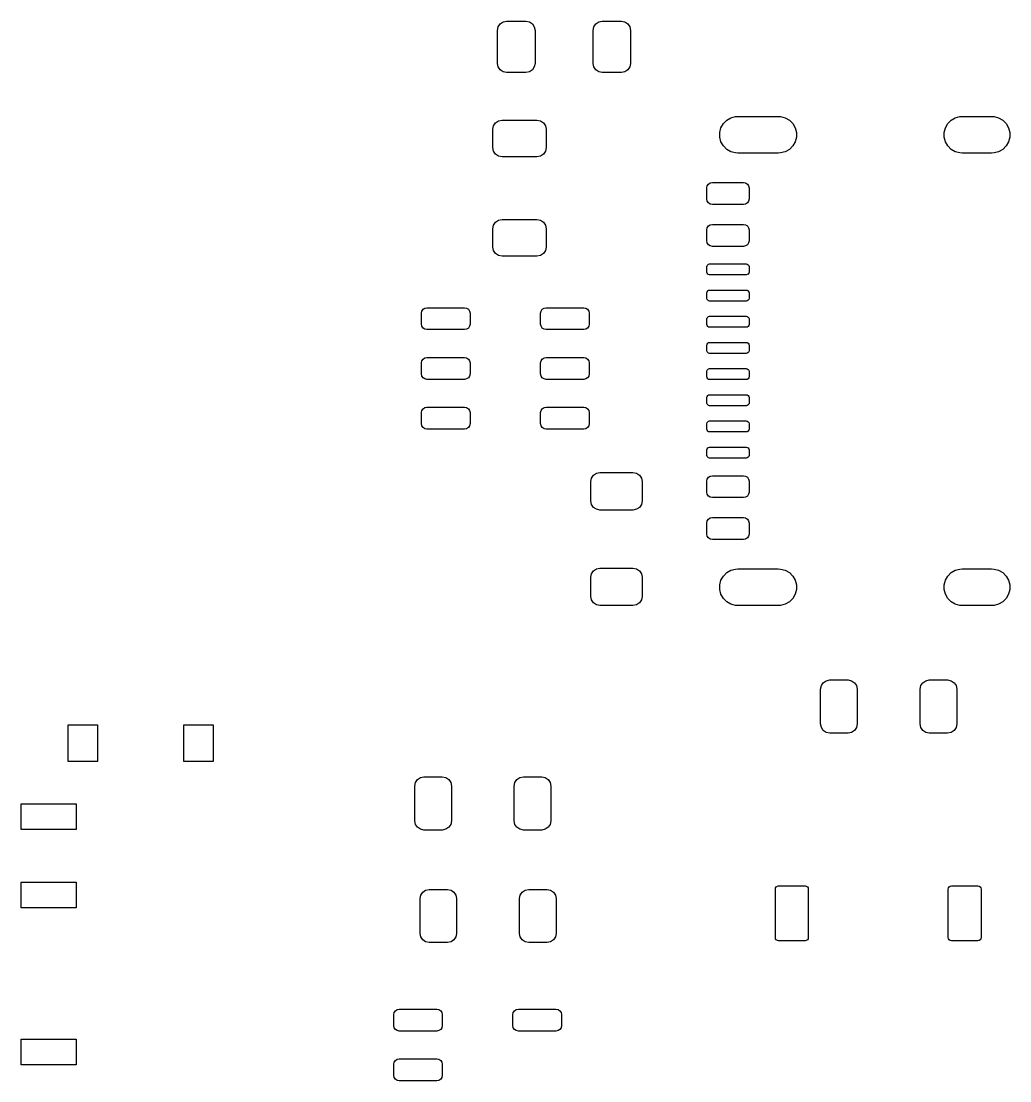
# Model space of a CAD drawing. Header units: millimetres. Extents: x 23.3 to 111.9, y -119.4 to -27.5.
# Drawn here: x 92.63 to 111.51, y -47.75 to -27.51 of the extents above; entities that cross this region are included whole.
import ezdxf

# ---------------------------------------------------------------- set-up
doc = ezdxf.new("R2010")
doc.units = ezdxf.units.MM
doc.layers.add('BLACK', color=250, linetype='CONTINUOUS')

msp = doc.modelspace()

# ---------------------------------------------------------------- linework, layer by layer
at = {"layer": 'BLACK', "linetype": 'CONTINUOUS'}
for p, q in [((101.83678, -27.523321), (101.90375, -27.51)), ((101.90375, -27.51), (102.27125, -27.51)), ((102.27125, -27.51), (102.33822, -27.523321)), ((103.66178, -27.523321), (103.72875, -27.51)), ((103.72875, -27.51), (104.09625, -27.51)), ((104.09625, -27.51), (104.16322, -27.523321)), ((101.72875, -27.685), (101.742071, -27.61803)), ((101.72875, -28.315), (101.72875, -27.685)), ((101.742071, -27.61803), (101.780006, -27.561256)), ((101.780006, -27.561256), (101.83678, -27.523321)), ((102.33822, -27.523321), (102.394994, -27.561256)), ((102.394994, -27.561256), (102.432929, -27.61803)), ((102.432929, -27.61803), (102.44625, -27.685)), ((102.44625, -27.685), (102.44625, -28.315)), ((103.55375, -27.685), (103.567071, -27.61803)), ((103.55375, -28.315), (103.55375, -27.685)), ((103.567071, -27.61803), (103.605006, -27.561256)), ((103.605006, -27.561256), (103.66178, -27.523321)), ((104.16322, -27.523321), (104.219994, -27.561256)), ((104.219994, -27.561256), (104.257929, -27.61803)), ((104.257929, -27.61803), (104.27125, -27.685)), ((104.27125, -27.685), (104.27125, -28.315)), ((101.742071, -28.38197), (101.72875, -28.315)), ((102.44625, -28.315), (102.432929, -28.38197)), ((103.567071, -28.38197), (103.55375, -28.315)), ((104.27125, -28.315), (104.257929, -28.38197)), ((101.780006, -28.438744), (101.742071, -28.38197)), ((101.83678, -28.476679), (101.780006, -28.438744)), ((101.90375, -28.49), (101.83678, -28.476679)), ((102.27125, -28.49), (101.90375, -28.49)), ((102.33822, -28.476679), (102.27125, -28.49)), ((102.394994, -28.438744), (102.33822, -28.476679)), ((102.432929, -28.38197), (102.394994, -28.438744)), ((103.605006, -28.438744), (103.567071, -28.38197)), ((103.66178, -28.476679), (103.605006, -28.438744)), ((103.72875, -28.49), (103.66178, -28.476679)), ((104.09625, -28.49), (103.72875, -28.49)), ((104.16322, -28.476679), (104.09625, -28.49)), ((104.219994, -28.438744), (104.16322, -28.476679)), ((104.257929, -28.38197), (104.219994, -28.438744)), ((106.186061, -29.356642), (106.274316, -29.332994)), ((106.274316, -29.332994), (106.32, -29.33)), ((106.32, -29.33), (107.09, -29.33)), ((107.09, -29.33), (107.135684, -29.332994)), ((107.135684, -29.332994), (107.223939, -29.356642)), ((110.471061, -29.356642), (110.559316, -29.332994)), ((110.559316, -29.332994), (110.605, -29.33)), ((110.605, -29.33), (111.165, -29.33)), ((111.165, -29.33), (111.210684, -29.332994)), ((111.210684, -29.332994), (111.298939, -29.356642)), ((101.6425, -29.575), (101.655821, -29.50803)), ((101.655821, -29.50803), (101.693756, -29.451256)), ((101.693756, -29.451256), (101.75053, -29.413321)), ((101.75053, -29.413321), (101.8175, -29.4)), ((101.8175, -29.4), (102.4825, -29.4)), ((102.4825, -29.4), (102.54947, -29.413321)), ((102.54947, -29.413321), (102.606244, -29.451256)), ((102.606244, -29.451256), (102.644179, -29.50803)), ((102.644179, -29.50803), (102.6575, -29.575)), ((105.972994, -29.634316), (105.996642, -29.546061)), ((105.996642, -29.546061), (106.042326, -29.466933)), ((106.042326, -29.466933), (106.106933, -29.402326)), ((106.106933, -29.402326), (106.186061, -29.356642)), ((107.223939, -29.356642), (107.303067, -29.402326)), ((107.303067, -29.402326), (107.367674, -29.466933)), ((107.367674, -29.466933), (107.413358, -29.546061)), ((107.413358, -29.546061), (107.437006, -29.634316)), ((110.257994, -29.634316), (110.281642, -29.546061)), ((110.281642, -29.546061), (110.327326, -29.466933)), ((110.327326, -29.466933), (110.391933, -29.402326)), ((110.391933, -29.402326), (110.471061, -29.356642)), ((111.298939, -29.356642), (111.378067, -29.402326)), ((111.378067, -29.402326), (111.442674, -29.466933)), ((111.442674, -29.466933), (111.488358, -29.546061)), ((111.488358, -29.546061), (111.512006, -29.634316)), ((101.6425, -29.925), (101.6425, -29.575)), ((102.6575, -29.575), (102.6575, -29.925)), ((105.972994, -29.725684), (105.972994, -29.634316)), ((105.996642, -29.813939), (105.972994, -29.725684)), ((107.437006, -29.725684), (107.413358, -29.813939)), ((107.437006, -29.634316), (107.437006, -29.725684)), ((110.257994, -29.725684), (110.257994, -29.634316)), ((110.281642, -29.813939), (110.257994, -29.725684)), ((111.512006, -29.725684), (111.488358, -29.813939)), ((111.512006, -29.634316), (111.512006, -29.725684)), ((101.655821, -29.99197), (101.6425, -29.925)), ((102.6575, -29.925), (102.644179, -29.99197)), ((106.042326, -29.893067), (105.996642, -29.813939)), ((106.106933, -29.957674), (106.042326, -29.893067)), ((107.367674, -29.893067), (107.303067, -29.957674)), ((107.413358, -29.813939), (107.367674, -29.893067)), ((110.327326, -29.893067), (110.281642, -29.813939)), ((110.391933, -29.957674), (110.327326, -29.893067)), ((111.442674, -29.893067), (111.378067, -29.957674)), ((111.488358, -29.813939), (111.442674, -29.893067)), ((101.693756, -30.048744), (101.655821, -29.99197)), ((101.75053, -30.086679), (101.693756, -30.048744)), ((101.8175, -30.1), (101.75053, -30.086679)), ((102.4825, -30.1), (101.8175, -30.1)), ((102.54947, -30.086679), (102.4825, -30.1)), ((102.606244, -30.048744), (102.54947, -30.086679)), ((102.644179, -29.99197), (102.606244, -30.048744)), ((106.186061, -30.003358), (106.106933, -29.957674)), ((106.274316, -30.027006), (106.186061, -30.003358)), ((106.32, -30.03), (106.274316, -30.027006)), ((107.09, -30.03), (106.32, -30.03)), ((107.135684, -30.027006), (107.09, -30.03)), ((107.223939, -30.003358), (107.135684, -30.027006)), ((107.303067, -29.957674), (107.223939, -30.003358)), ((110.471061, -30.003358), (110.391933, -29.957674)), ((110.559316, -30.027006), (110.471061, -30.003358)), ((110.605, -30.03), (110.559316, -30.027006)), ((111.165, -30.03), (110.605, -30.03)), ((111.210684, -30.027006), (111.165, -30.03)), ((111.298939, -30.003358), (111.210684, -30.027006)), ((111.378067, -29.957674), (111.298939, -30.003358)), ((105.7275, -30.695), (105.735493, -30.654818)), ((105.7275, -30.905), (105.7275, -30.695)), ((105.735493, -30.654818), (105.758254, -30.620754)), ((105.758254, -30.620754), (105.792318, -30.597993)), ((105.792318, -30.597993), (105.8325, -30.59)), ((105.8325, -30.59), (106.4275, -30.59)), ((106.4275, -30.59), (106.467682, -30.597993)), ((106.467682, -30.597993), (106.501746, -30.620754)), ((106.501746, -30.620754), (106.524507, -30.654818)), ((106.524507, -30.654818), (106.5325, -30.695)), ((106.5325, -30.695), (106.5325, -30.905)), ((105.735493, -30.945182), (105.7275, -30.905)), ((105.758254, -30.979246), (105.735493, -30.945182)), ((106.524507, -30.945182), (106.501746, -30.979246)), ((106.5325, -30.905), (106.524507, -30.945182)), ((105.792318, -31.002007), (105.758254, -30.979246)), ((105.8325, -31.01), (105.792318, -31.002007)), ((106.4275, -31.01), (105.8325, -31.01)), ((106.467682, -31.002007), (106.4275, -31.01)), ((106.501746, -30.979246), (106.467682, -31.002007)), ((101.655821, -31.40803), (101.693756, -31.351256)), ((101.693756, -31.351256), (101.75053, -31.313321)), ((101.75053, -31.313321), (101.8175, -31.3)), ((101.8175, -31.3), (102.4825, -31.3)), ((102.4825, -31.3), (102.54947, -31.313321)), ((102.54947, -31.313321), (102.606244, -31.351256)), ((102.606244, -31.351256), (102.644179, -31.40803)), ((101.6425, -31.475), (101.655821, -31.40803)), ((101.6425, -31.825), (101.6425, -31.475)), ((102.644179, -31.40803), (102.6575, -31.475)), ((102.6575, -31.475), (102.6575, -31.825)), ((105.7275, -31.495), (105.735493, -31.454818)), ((105.7275, -31.705), (105.7275, -31.495)), ((105.735493, -31.454818), (105.758254, -31.420754)), ((105.758254, -31.420754), (105.792318, -31.397993)), ((105.792318, -31.397993), (105.8325, -31.39)), ((105.8325, -31.39), (106.4275, -31.39)), ((106.4275, -31.39), (106.467682, -31.397993)), ((106.467682, -31.397993), (106.501746, -31.420754)), ((106.501746, -31.420754), (106.524507, -31.454818)), ((106.524507, -31.454818), (106.5325, -31.495)), ((106.5325, -31.495), (106.5325, -31.705)), ((105.735493, -31.745182), (105.7275, -31.705)), ((105.758254, -31.779246), (105.735493, -31.745182)), ((106.524507, -31.745182), (106.501746, -31.779246)), ((106.5325, -31.705), (106.524507, -31.745182)), ((101.655821, -31.89197), (101.6425, -31.825)), ((101.693756, -31.948744), (101.655821, -31.89197)), ((101.75053, -31.986679), (101.693756, -31.948744)), ((102.606244, -31.948744), (102.54947, -31.986679)), ((102.644179, -31.89197), (102.606244, -31.948744)), ((102.6575, -31.825), (102.644179, -31.89197)), ((105.792318, -31.802007), (105.758254, -31.779246)), ((105.8325, -31.81), (105.792318, -31.802007)), ((106.4275, -31.81), (105.8325, -31.81)), ((106.467682, -31.802007), (106.4275, -31.81)), ((106.501746, -31.779246), (106.467682, -31.802007)), ((101.8175, -32), (101.75053, -31.986679)), ((102.4825, -32), (101.8175, -32)), ((102.54947, -31.986679), (102.4825, -32)), ((105.7275, -32.1975), (105.731496, -32.177409)), ((105.731496, -32.177409), (105.742877, -32.160377)), ((105.742877, -32.160377), (105.759909, -32.148996)), ((105.759909, -32.148996), (105.78, -32.145)), ((105.78, -32.145), (106.48, -32.145)), ((106.48, -32.145), (106.500091, -32.148996)), ((106.500091, -32.148996), (106.517123, -32.160377)), ((106.517123, -32.160377), (106.528504, -32.177409)), ((106.528504, -32.177409), (106.5325, -32.1975)), ((105.7275, -32.3025), (105.7275, -32.1975)), ((105.731496, -32.322591), (105.7275, -32.3025)), ((105.742877, -32.339623), (105.731496, -32.322591)), ((105.759909, -32.351004), (105.742877, -32.339623)), ((105.78, -32.355), (105.759909, -32.351004)), ((106.48, -32.355), (105.78, -32.355)), ((106.500091, -32.351004), (106.48, -32.355)), ((106.517123, -32.339623), (106.500091, -32.351004)), ((106.528504, -32.322591), (106.517123, -32.339623)), ((106.5325, -32.3025), (106.528504, -32.322591)), ((106.5325, -32.1975), (106.5325, -32.3025)), ((105.7275, -32.6975), (105.731496, -32.677409)), ((105.7275, -32.8025), (105.7275, -32.6975)), ((105.731496, -32.677409), (105.742877, -32.660377)), ((105.742877, -32.660377), (105.759909, -32.648996)), ((105.759909, -32.648996), (105.78, -32.645)), ((105.78, -32.645), (106.48, -32.645)), ((106.48, -32.645), (106.500091, -32.648996)), ((106.500091, -32.648996), (106.517123, -32.660377)), ((106.517123, -32.660377), (106.528504, -32.677409)), ((106.528504, -32.677409), (106.5325, -32.6975)), ((106.5325, -32.6975), (106.5325, -32.8025)), ((100.342968, -32.989493), (100.38315, -32.9815)), ((100.38315, -32.9815), (101.10065, -32.9815)), ((101.10065, -32.9815), (101.140832, -32.989493)), ((102.617968, -32.989493), (102.65815, -32.9815)), ((102.65815, -32.9815), (103.37565, -32.9815)), ((103.37565, -32.9815), (103.415832, -32.989493)), ((105.731496, -32.822591), (105.7275, -32.8025)), ((105.742877, -32.839623), (105.731496, -32.822591)), ((105.759909, -32.851004), (105.742877, -32.839623)), ((105.78, -32.855), (105.759909, -32.851004)), ((106.48, -32.855), (105.78, -32.855)), ((106.500091, -32.851004), (106.48, -32.855)), ((106.517123, -32.839623), (106.500091, -32.851004)), ((106.528504, -32.822591), (106.517123, -32.839623)), ((106.5325, -32.8025), (106.528504, -32.822591)), ((100.27815, -33.0865), (100.286143, -33.046318)), ((100.27815, -33.2965), (100.27815, -33.0865)), ((100.286143, -33.046318), (100.308904, -33.012254)), ((100.308904, -33.012254), (100.342968, -32.989493)), ((101.140832, -32.989493), (101.174896, -33.012254)), ((101.174896, -33.012254), (101.197657, -33.046318)), ((101.197657, -33.046318), (101.20565, -33.0865)), ((101.20565, -33.0865), (101.20565, -33.2965)), ((102.55315, -33.0865), (102.561143, -33.046318)), ((102.55315, -33.2965), (102.55315, -33.0865)), ((102.561143, -33.046318), (102.583904, -33.012254)), ((102.583904, -33.012254), (102.617968, -32.989493)), ((103.415832, -32.989493), (103.449896, -33.012254)), ((103.449896, -33.012254), (103.472657, -33.046318)), ((103.472657, -33.046318), (103.48065, -33.0865)), ((103.48065, -33.0865), (103.48065, -33.2965)), ((105.7275, -33.1975), (105.731496, -33.177409)), ((105.731496, -33.177409), (105.742877, -33.160377)), ((105.742877, -33.160377), (105.759909, -33.148996)), ((105.759909, -33.148996), (105.78, -33.145)), ((105.78, -33.145), (106.48, -33.145)), ((106.48, -33.145), (106.500091, -33.148996)), ((106.500091, -33.148996), (106.517123, -33.160377)), ((106.517123, -33.160377), (106.528504, -33.177409)), ((106.528504, -33.177409), (106.5325, -33.1975)), ((100.286143, -33.336682), (100.27815, -33.2965)), ((100.308904, -33.370746), (100.286143, -33.336682)), ((100.342968, -33.393507), (100.308904, -33.370746)), ((101.174896, -33.370746), (101.140832, -33.393507)), ((101.197657, -33.336682), (101.174896, -33.370746)), ((101.20565, -33.2965), (101.197657, -33.336682)), ((102.561143, -33.336682), (102.55315, -33.2965)), ((102.583904, -33.370746), (102.561143, -33.336682)), ((102.617968, -33.393507), (102.583904, -33.370746)), ((103.449896, -33.370746), (103.415832, -33.393507)), ((103.472657, -33.336682), (103.449896, -33.370746)), ((103.48065, -33.2965), (103.472657, -33.336682)), ((105.7275, -33.3025), (105.7275, -33.1975)), ((105.731496, -33.322591), (105.7275, -33.3025)), ((105.742877, -33.339623), (105.731496, -33.322591)), ((105.759909, -33.351004), (105.742877, -33.339623)), ((105.78, -33.355), (105.759909, -33.351004)), ((106.48, -33.355), (105.78, -33.355)), ((106.500091, -33.351004), (106.48, -33.355)), ((106.517123, -33.339623), (106.500091, -33.351004)), ((106.528504, -33.322591), (106.517123, -33.339623)), ((106.5325, -33.3025), (106.528504, -33.322591)), ((106.5325, -33.1975), (106.5325, -33.3025)), ((100.38315, -33.4015), (100.342968, -33.393507)), ((101.10065, -33.4015), (100.38315, -33.4015)), ((101.140832, -33.393507), (101.10065, -33.4015)), ((102.65815, -33.4015), (102.617968, -33.393507)), ((103.37565, -33.4015), (102.65815, -33.4015)), ((103.415832, -33.393507), (103.37565, -33.4015)), ((105.7275, -33.6975), (105.731496, -33.677409)), ((105.7275, -33.8025), (105.7275, -33.6975)), ((105.731496, -33.677409), (105.742877, -33.660377)), ((105.742877, -33.660377), (105.759909, -33.648996)), ((105.759909, -33.648996), (105.78, -33.645)), ((105.78, -33.645), (106.48, -33.645)), ((106.48, -33.645), (106.500091, -33.648996)), ((106.500091, -33.648996), (106.517123, -33.660377)), ((106.517123, -33.660377), (106.528504, -33.677409)), ((106.528504, -33.677409), (106.5325, -33.6975)), ((106.5325, -33.6975), (106.5325, -33.8025)), ((100.27815, -34.0365), (100.286143, -33.996318)), ((100.286143, -33.996318), (100.308904, -33.962254)), ((100.308904, -33.962254), (100.342968, -33.939493)), ((100.342968, -33.939493), (100.38315, -33.9315)), ((100.38315, -33.9315), (101.10065, -33.9315)), ((101.10065, -33.9315), (101.140832, -33.939493)), ((101.140832, -33.939493), (101.174896, -33.962254)), ((101.174896, -33.962254), (101.197657, -33.996318)), ((101.197657, -33.996318), (101.20565, -34.0365)), ((102.55315, -34.0365), (102.561143, -33.996318)), ((102.561143, -33.996318), (102.583904, -33.962254)), ((102.583904, -33.962254), (102.617968, -33.939493)), ((102.617968, -33.939493), (102.65815, -33.9315)), ((102.65815, -33.9315), (103.37565, -33.9315)), ((103.37565, -33.9315), (103.415832, -33.939493)), ((103.415832, -33.939493), (103.449896, -33.962254)), ((103.449896, -33.962254), (103.472657, -33.996318)), ((103.472657, -33.996318), (103.48065, -34.0365)), ((105.731496, -33.822591), (105.7275, -33.8025)), ((105.742877, -33.839623), (105.731496, -33.822591)), ((105.759909, -33.851004), (105.742877, -33.839623)), ((105.78, -33.855), (105.759909, -33.851004)), ((106.48, -33.855), (105.78, -33.855)), ((106.500091, -33.851004), (106.48, -33.855)), ((106.517123, -33.839623), (106.500091, -33.851004)), ((106.528504, -33.822591), (106.517123, -33.839623)), ((106.5325, -33.8025), (106.528504, -33.822591)), ((100.27815, -34.2465), (100.27815, -34.0365)), ((101.20565, -34.0365), (101.20565, -34.2465)), ((102.55315, -34.2465), (102.55315, -34.0365)), ((103.48065, -34.0365), (103.48065, -34.2465)), ((105.7275, -34.1975), (105.731496, -34.177409)), ((105.7275, -34.3025), (105.7275, -34.1975)), ((105.731496, -34.177409), (105.742877, -34.160377)), ((105.742877, -34.160377), (105.759909, -34.148996)), ((105.759909, -34.148996), (105.78, -34.145)), ((105.78, -34.145), (106.48, -34.145)), ((106.48, -34.145), (106.500091, -34.148996)), ((106.500091, -34.148996), (106.517123, -34.160377)), ((106.517123, -34.160377), (106.528504, -34.177409)), ((106.528504, -34.177409), (106.5325, -34.1975)), ((106.5325, -34.1975), (106.5325, -34.3025)), ((100.286143, -34.286682), (100.27815, -34.2465)), ((100.308904, -34.320746), (100.286143, -34.286682)), ((100.342968, -34.343507), (100.308904, -34.320746)), ((100.38315, -34.3515), (100.342968, -34.343507)), ((101.10065, -34.3515), (100.38315, -34.3515)), ((101.140832, -34.343507), (101.10065, -34.3515)), ((101.174896, -34.320746), (101.140832, -34.343507)), ((101.197657, -34.286682), (101.174896, -34.320746)), ((101.20565, -34.2465), (101.197657, -34.286682)), ((102.561143, -34.286682), (102.55315, -34.2465)), ((102.583904, -34.320746), (102.561143, -34.286682)), ((102.617968, -34.343507), (102.583904, -34.320746)), ((102.65815, -34.3515), (102.617968, -34.343507)), ((103.37565, -34.3515), (102.65815, -34.3515)), ((103.415832, -34.343507), (103.37565, -34.3515)), ((103.449896, -34.320746), (103.415832, -34.343507)), ((103.472657, -34.286682), (103.449896, -34.320746)), ((103.48065, -34.2465), (103.472657, -34.286682)), ((105.731496, -34.322591), (105.7275, -34.3025)), ((105.742877, -34.339623), (105.731496, -34.322591)), ((105.759909, -34.351004), (105.742877, -34.339623)), ((105.78, -34.355), (105.759909, -34.351004)), ((106.48, -34.355), (105.78, -34.355)), ((106.500091, -34.351004), (106.48, -34.355)), ((106.517123, -34.339623), (106.500091, -34.351004)), ((106.528504, -34.322591), (106.517123, -34.339623)), ((106.5325, -34.3025), (106.528504, -34.322591)), ((105.7275, -34.6975), (105.731496, -34.677409)), ((105.7275, -34.8025), (105.7275, -34.6975)), ((105.731496, -34.822591), (105.7275, -34.8025)), ((105.731496, -34.677409), (105.742877, -34.660377)), ((105.742877, -34.660377), (105.759909, -34.648996)), ((105.759909, -34.648996), (105.78, -34.645)), ((105.78, -34.645), (106.48, -34.645)), ((106.48, -34.645), (106.500091, -34.648996)), ((106.500091, -34.648996), (106.517123, -34.660377)), ((106.517123, -34.660377), (106.528504, -34.677409)), ((106.528504, -34.677409), (106.5325, -34.6975)), ((106.5325, -34.8025), (106.528504, -34.822591)), ((106.5325, -34.6975), (106.5325, -34.8025)), ((100.27815, -34.9865), (100.286143, -34.946318)), ((100.27815, -35.1965), (100.27815, -34.9865)), ((100.286143, -34.946318), (100.308904, -34.912254)), ((100.308904, -34.912254), (100.342968, -34.889493)), ((100.342968, -34.889493), (100.38315, -34.8815)), ((100.38315, -34.8815), (101.10065, -34.8815)), ((101.10065, -34.8815), (101.140832, -34.889493)), ((101.140832, -34.889493), (101.174896, -34.912254)), ((101.174896, -34.912254), (101.197657, -34.946318)), ((101.197657, -34.946318), (101.20565, -34.9865)), ((101.20565, -34.9865), (101.20565, -35.1965)), ((102.55315, -34.9865), (102.561143, -34.946318)), ((102.55315, -35.1965), (102.55315, -34.9865)), ((102.561143, -34.946318), (102.583904, -34.912254)), ((102.583904, -34.912254), (102.617968, -34.889493)), ((102.617968, -34.889493), (102.65815, -34.8815)), ((102.65815, -34.8815), (103.37565, -34.8815)), ((103.37565, -34.8815), (103.415832, -34.889493)), ((103.415832, -34.889493), (103.449896, -34.912254)), ((103.449896, -34.912254), (103.472657, -34.946318)), ((103.472657, -34.946318), (103.48065, -34.9865)), ((103.48065, -34.9865), (103.48065, -35.1965)), ((105.742877, -34.839623), (105.731496, -34.822591)), ((105.759909, -34.851004), (105.742877, -34.839623)), ((105.78, -34.855), (105.759909, -34.851004)), ((106.48, -34.855), (105.78, -34.855)), ((106.500091, -34.851004), (106.48, -34.855)), ((106.517123, -34.839623), (106.500091, -34.851004)), ((106.528504, -34.822591), (106.517123, -34.839623)), ((100.286143, -35.236682), (100.27815, -35.1965)), ((101.20565, -35.1965), (101.197657, -35.236682)), ((102.561143, -35.236682), (102.55315, -35.1965)), ((103.48065, -35.1965), (103.472657, -35.236682)), ((105.7275, -35.1975), (105.731496, -35.177409)), ((105.7275, -35.3025), (105.7275, -35.1975)), ((105.731496, -35.177409), (105.742877, -35.160377)), ((105.742877, -35.160377), (105.759909, -35.148996)), ((105.759909, -35.148996), (105.78, -35.145)), ((105.78, -35.145), (106.48, -35.145)), ((106.48, -35.145), (106.500091, -35.148996)), ((106.500091, -35.148996), (106.517123, -35.160377)), ((106.517123, -35.160377), (106.528504, -35.177409)), ((106.528504, -35.177409), (106.5325, -35.1975)), ((106.5325, -35.1975), (106.5325, -35.3025)), ((100.308904, -35.270746), (100.286143, -35.236682)), ((100.342968, -35.293507), (100.308904, -35.270746)), ((100.38315, -35.3015), (100.342968, -35.293507)), ((101.10065, -35.3015), (100.38315, -35.3015)), ((101.140832, -35.293507), (101.10065, -35.3015)), ((101.174896, -35.270746), (101.140832, -35.293507)), ((101.197657, -35.236682), (101.174896, -35.270746)), ((102.583904, -35.270746), (102.561143, -35.236682)), ((102.617968, -35.293507), (102.583904, -35.270746)), ((102.65815, -35.3015), (102.617968, -35.293507)), ((103.37565, -35.3015), (102.65815, -35.3015)), ((103.415832, -35.293507), (103.37565, -35.3015)), ((103.449896, -35.270746), (103.415832, -35.293507)), ((103.472657, -35.236682), (103.449896, -35.270746)), ((105.731496, -35.322591), (105.7275, -35.3025)), ((105.742877, -35.339623), (105.731496, -35.322591)), ((105.759909, -35.351004), (105.742877, -35.339623)), ((105.78, -35.355), (105.759909, -35.351004)), ((106.48, -35.355), (105.78, -35.355)), ((106.500091, -35.351004), (106.48, -35.355)), ((106.517123, -35.339623), (106.500091, -35.351004)), ((106.528504, -35.322591), (106.517123, -35.339623)), ((106.5325, -35.3025), (106.528504, -35.322591)), ((105.7275, -35.6975), (105.731496, -35.677409)), ((105.7275, -35.8025), (105.7275, -35.6975)), ((105.731496, -35.822591), (105.7275, -35.8025)), ((105.731496, -35.677409), (105.742877, -35.660377)), ((105.742877, -35.660377), (105.759909, -35.648996)), ((105.759909, -35.648996), (105.78, -35.645)), ((105.78, -35.645), (106.48, -35.645)), ((106.48, -35.645), (106.500091, -35.648996)), ((106.500091, -35.648996), (106.517123, -35.660377)), ((106.517123, -35.660377), (106.528504, -35.677409)), ((106.528504, -35.677409), (106.5325, -35.6975)), ((106.5325, -35.8025), (106.528504, -35.822591)), ((106.5325, -35.6975), (106.5325, -35.8025)), ((105.742877, -35.839623), (105.731496, -35.822591)), ((105.759909, -35.851004), (105.742877, -35.839623)), ((105.78, -35.855), (105.759909, -35.851004)), ((106.48, -35.855), (105.78, -35.855)), ((106.500091, -35.851004), (106.48, -35.855)), ((106.517123, -35.839623), (106.500091, -35.851004)), ((106.528504, -35.822591), (106.517123, -35.839623)), ((103.523321, -36.23678), (103.561256, -36.180006)), ((103.561256, -36.180006), (103.61803, -36.142071)), ((103.61803, -36.142071), (103.685, -36.12875)), ((103.685, -36.12875), (104.315, -36.12875)), ((104.315, -36.12875), (104.38197, -36.142071)), ((104.38197, -36.142071), (104.438744, -36.180006)), ((104.438744, -36.180006), (104.476679, -36.23678)), ((105.735493, -36.254818), (105.758254, -36.220754)), ((105.758254, -36.220754), (105.792318, -36.197993)), ((105.792318, -36.197993), (105.8325, -36.19)), ((105.8325, -36.19), (106.4275, -36.19)), ((106.4275, -36.19), (106.467682, -36.197993)), ((106.467682, -36.197993), (106.501746, -36.220754)), ((106.501746, -36.220754), (106.524507, -36.254818)), ((103.51, -36.30375), (103.523321, -36.23678)), ((103.51, -36.67125), (103.51, -36.30375)), ((104.476679, -36.23678), (104.49, -36.30375)), ((104.49, -36.30375), (104.49, -36.67125)), ((105.7275, -36.295), (105.735493, -36.254818)), ((105.7275, -36.505), (105.7275, -36.295)), ((106.524507, -36.254818), (106.5325, -36.295)), ((106.5325, -36.295), (106.5325, -36.505)), ((105.735493, -36.545182), (105.7275, -36.505)), ((105.758254, -36.579246), (105.735493, -36.545182)), ((105.792318, -36.602007), (105.758254, -36.579246)), ((105.8325, -36.61), (105.792318, -36.602007)), ((106.4275, -36.61), (105.8325, -36.61)), ((106.467682, -36.602007), (106.4275, -36.61)), ((106.501746, -36.579246), (106.467682, -36.602007)), ((106.524507, -36.545182), (106.501746, -36.579246)), ((106.5325, -36.505), (106.524507, -36.545182)), ((103.523321, -36.73822), (103.51, -36.67125)), ((103.561256, -36.794994), (103.523321, -36.73822)), ((103.61803, -36.832929), (103.561256, -36.794994)), ((104.438744, -36.794994), (104.38197, -36.832929)), ((104.476679, -36.73822), (104.438744, -36.794994)), ((104.49, -36.67125), (104.476679, -36.73822)), ((103.685, -36.84625), (103.61803, -36.832929)), ((104.315, -36.84625), (103.685, -36.84625)), ((104.38197, -36.832929), (104.315, -36.84625)), ((105.735493, -37.054818), (105.758254, -37.020754)), ((105.758254, -37.020754), (105.792318, -36.997993)), ((105.792318, -36.997993), (105.8325, -36.99)), ((105.8325, -36.99), (106.4275, -36.99)), ((106.4275, -36.99), (106.467682, -36.997993)), ((106.467682, -36.997993), (106.501746, -37.020754)), ((106.501746, -37.020754), (106.524507, -37.054818)), ((105.7275, -37.095), (105.735493, -37.054818)), ((105.7275, -37.305), (105.7275, -37.095)), ((106.524507, -37.054818), (106.5325, -37.095)), ((106.5325, -37.095), (106.5325, -37.305)), ((105.735493, -37.345182), (105.7275, -37.305)), ((105.758254, -37.379246), (105.735493, -37.345182)), ((105.792318, -37.402007), (105.758254, -37.379246)), ((105.8325, -37.41), (105.792318, -37.402007)), ((106.4275, -37.41), (105.8325, -37.41)), ((106.467682, -37.402007), (106.4275, -37.41)), ((106.501746, -37.379246), (106.467682, -37.402007)), ((106.524507, -37.345182), (106.501746, -37.379246)), ((106.5325, -37.305), (106.524507, -37.345182)), ((103.523321, -38.06178), (103.561256, -38.005006)), ((103.561256, -38.005006), (103.61803, -37.967071)), ((103.61803, -37.967071), (103.685, -37.95375)), ((103.685, -37.95375), (104.315, -37.95375)), ((104.315, -37.95375), (104.38197, -37.967071)), ((104.38197, -37.967071), (104.438744, -38.005006)), ((104.438744, -38.005006), (104.476679, -38.06178)), ((106.042326, -38.106933), (106.106933, -38.042326)), ((106.106933, -38.042326), (106.186061, -37.996642)), ((106.186061, -37.996642), (106.274316, -37.972994)), ((106.274316, -37.972994), (106.32, -37.97)), ((106.32, -37.97), (107.09, -37.97)), ((107.09, -37.97), (107.135684, -37.972994)), ((107.135684, -37.972994), (107.223939, -37.996642)), ((107.223939, -37.996642), (107.303067, -38.042326)), ((107.303067, -38.042326), (107.367674, -38.106933)), ((110.327326, -38.106933), (110.391933, -38.042326)), ((110.391933, -38.042326), (110.471061, -37.996642)), ((110.471061, -37.996642), (110.559316, -37.972994)), ((110.559316, -37.972994), (110.605, -37.97)), ((110.605, -37.97), (111.165, -37.97)), ((111.165, -37.97), (111.210684, -37.972994)), ((111.210684, -37.972994), (111.298939, -37.996642)), ((111.298939, -37.996642), (111.378067, -38.042326)), ((111.378067, -38.042326), (111.442674, -38.106933)), ((103.51, -38.12875), (103.523321, -38.06178)), ((103.51, -38.49625), (103.51, -38.12875)), ((104.476679, -38.06178), (104.49, -38.12875)), ((104.49, -38.12875), (104.49, -38.49625)), ((105.972994, -38.274316), (105.996642, -38.186061)), ((105.996642, -38.186061), (106.042326, -38.106933)), ((107.367674, -38.106933), (107.413358, -38.186061)), ((107.413358, -38.186061), (107.437006, -38.274316)), ((110.257994, -38.274316), (110.281642, -38.186061)), ((110.281642, -38.186061), (110.327326, -38.106933)), ((111.442674, -38.106933), (111.488358, -38.186061)), ((111.488358, -38.186061), (111.512006, -38.274316)), ((105.972994, -38.365684), (105.972994, -38.274316)), ((105.996642, -38.453939), (105.972994, -38.365684)), ((107.437006, -38.365684), (107.413358, -38.453939)), ((107.437006, -38.274316), (107.437006, -38.365684)), ((110.257994, -38.365684), (110.257994, -38.274316)), ((110.281642, -38.453939), (110.257994, -38.365684)), ((111.512006, -38.365684), (111.488358, -38.453939)), ((111.512006, -38.274316), (111.512006, -38.365684)), ((103.523321, -38.56322), (103.51, -38.49625)), ((103.561256, -38.619994), (103.523321, -38.56322)), ((103.61803, -38.657929), (103.561256, -38.619994)), ((104.438744, -38.619994), (104.38197, -38.657929)), ((104.476679, -38.56322), (104.438744, -38.619994)), ((104.49, -38.49625), (104.476679, -38.56322)), ((106.042326, -38.533067), (105.996642, -38.453939)), ((106.106933, -38.597674), (106.042326, -38.533067)), ((106.186061, -38.643358), (106.106933, -38.597674)), ((106.274316, -38.667006), (106.186061, -38.643358)), ((107.223939, -38.643358), (107.135684, -38.667006)), ((107.303067, -38.597674), (107.223939, -38.643358)), ((107.367674, -38.533067), (107.303067, -38.597674)), ((107.413358, -38.453939), (107.367674, -38.533067)), ((110.327326, -38.533067), (110.281642, -38.453939)), ((110.391933, -38.597674), (110.327326, -38.533067)), ((110.471061, -38.643358), (110.391933, -38.597674)), ((110.559316, -38.667006), (110.471061, -38.643358)), ((111.298939, -38.643358), (111.210684, -38.667006)), ((111.378067, -38.597674), (111.298939, -38.643358)), ((111.442674, -38.533067), (111.378067, -38.597674)), ((111.488358, -38.453939), (111.442674, -38.533067)), ((103.685, -38.67125), (103.61803, -38.657929)), ((104.315, -38.67125), (103.685, -38.67125)), ((104.38197, -38.657929), (104.315, -38.67125)), ((106.32, -38.67), (106.274316, -38.667006)), ((107.09, -38.67), (106.32, -38.67)), ((107.135684, -38.667006), (107.09, -38.67)), ((110.605, -38.67), (110.559316, -38.667006)), ((111.165, -38.67), (110.605, -38.67)), ((111.210684, -38.667006), (111.165, -38.67)), ((107.9, -40.2675), (107.913321, -40.20053)), ((107.9, -40.9325), (107.9, -40.2675)), ((107.913321, -40.20053), (107.951256, -40.143756)), ((107.951256, -40.143756), (108.00803, -40.105821)), ((108.00803, -40.105821), (108.075, -40.0925)), ((108.075, -40.0925), (108.425, -40.0925)), ((108.425, -40.0925), (108.49197, -40.105821)), ((108.49197, -40.105821), (108.548744, -40.143756)), ((108.548744, -40.143756), (108.586679, -40.20053)), ((108.586679, -40.20053), (108.6, -40.2675)), ((108.6, -40.2675), (108.6, -40.9325)), ((109.8, -40.2675), (109.813321, -40.20053)), ((109.8, -40.9325), (109.8, -40.2675)), ((109.813321, -40.20053), (109.851256, -40.143756)), ((109.851256, -40.143756), (109.90803, -40.105821)), ((109.90803, -40.105821), (109.975, -40.0925)), ((109.975, -40.0925), (110.325, -40.0925)), ((110.325, -40.0925), (110.39197, -40.105821)), ((110.39197, -40.105821), (110.448744, -40.143756)), ((110.448744, -40.143756), (110.486679, -40.20053)), ((110.486679, -40.20053), (110.5, -40.2675)), ((110.5, -40.2675), (110.5, -40.9325)), ((93.53, -41.65), (93.53, -40.95)), ((93.53, -40.95), (94.09, -40.95)), ((94.09, -40.95), (94.09, -41.65)), ((95.74, -41.65), (95.74, -40.95)), ((95.74, -40.95), (96.3, -40.95)), ((96.3, -40.95), (96.3, -41.65)), ((107.913321, -40.99947), (107.9, -40.9325)), ((107.951256, -41.056244), (107.913321, -40.99947)), ((108.00803, -41.094179), (107.951256, -41.056244)), ((108.548744, -41.056244), (108.49197, -41.094179)), ((108.586679, -40.99947), (108.548744, -41.056244)), ((108.6, -40.9325), (108.586679, -40.99947)), ((109.813321, -40.99947), (109.8, -40.9325)), ((109.851256, -41.056244), (109.813321, -40.99947)), ((109.90803, -41.094179), (109.851256, -41.056244)), ((110.448744, -41.056244), (110.39197, -41.094179)), ((110.486679, -40.99947), (110.448744, -41.056244)), ((110.5, -40.9325), (110.486679, -40.99947)), ((108.075, -41.1075), (108.00803, -41.094179)), ((108.425, -41.1075), (108.075, -41.1075)), ((108.49197, -41.094179), (108.425, -41.1075)), ((109.975, -41.1075), (109.90803, -41.094179)), ((110.325, -41.1075), (109.975, -41.1075)), ((110.39197, -41.094179), (110.325, -41.1075)), ((94.09, -41.65), (93.53, -41.65)), ((96.3, -41.65), (95.74, -41.65)), ((100.15, -42.1175), (100.163321, -42.05053)), ((100.163321, -42.05053), (100.201256, -41.993756)), ((100.201256, -41.993756), (100.25803, -41.955821)), ((100.25803, -41.955821), (100.325, -41.9425)), ((100.325, -41.9425), (100.675, -41.9425)), ((100.675, -41.9425), (100.74197, -41.955821)), ((100.74197, -41.955821), (100.798744, -41.993756)), ((100.798744, -41.993756), (100.836679, -42.05053)), ((100.836679, -42.05053), (100.85, -42.1175)), ((102.05, -42.1175), (102.063321, -42.05053)), ((102.063321, -42.05053), (102.101256, -41.993756)), ((102.101256, -41.993756), (102.15803, -41.955821)), ((102.15803, -41.955821), (102.225, -41.9425)), ((102.225, -41.9425), (102.575, -41.9425)), ((102.575, -41.9425), (102.64197, -41.955821)), ((102.64197, -41.955821), (102.698744, -41.993756)), ((102.698744, -41.993756), (102.736679, -42.05053)), ((102.736679, -42.05053), (102.75, -42.1175)), ((100.15, -42.7825), (100.15, -42.1175)), ((100.85, -42.1175), (100.85, -42.7825)), ((102.05, -42.7825), (102.05, -42.1175)), ((102.75, -42.1175), (102.75, -42.7825)), ((92.635, -42.945), (92.635, -42.455)), ((92.635, -42.455), (93.685, -42.455)), ((93.685, -42.455), (93.685, -42.945)), ((100.163321, -42.84947), (100.15, -42.7825)), ((100.201256, -42.906244), (100.163321, -42.84947)), ((100.836679, -42.84947), (100.798744, -42.906244)), ((100.85, -42.7825), (100.836679, -42.84947)), ((102.063321, -42.84947), (102.05, -42.7825)), ((102.101256, -42.906244), (102.063321, -42.84947)), ((102.736679, -42.84947), (102.698744, -42.906244)), ((102.75, -42.7825), (102.736679, -42.84947)), ((93.685, -42.945), (92.635, -42.945)), ((100.25803, -42.944179), (100.201256, -42.906244)), ((100.325, -42.9575), (100.25803, -42.944179)), ((100.675, -42.9575), (100.325, -42.9575)), ((100.74197, -42.944179), (100.675, -42.9575)), ((100.798744, -42.906244), (100.74197, -42.944179)), ((102.15803, -42.944179), (102.101256, -42.906244)), ((102.225, -42.9575), (102.15803, -42.944179)), ((102.575, -42.9575), (102.225, -42.9575)), ((102.64197, -42.944179), (102.575, -42.9575)), ((102.698744, -42.906244), (102.64197, -42.944179)), ((92.635, -44.445), (92.635, -43.955)), ((92.635, -43.955), (93.685, -43.955)), ((93.685, -43.955), (93.685, -44.445)), ((100.301256, -44.143756), (100.35803, -44.105821)), ((100.35803, -44.105821), (100.425, -44.0925)), ((100.425, -44.0925), (100.775, -44.0925)), ((100.775, -44.0925), (100.84197, -44.105821)), ((100.84197, -44.105821), (100.898744, -44.143756)), ((102.201256, -44.143756), (102.25803, -44.105821)), ((102.25803, -44.105821), (102.325, -44.0925)), ((102.325, -44.0925), (102.675, -44.0925)), ((102.675, -44.0925), (102.74197, -44.105821)), ((102.74197, -44.105821), (102.798744, -44.143756)), ((107.035, -44.088), (107.039796, -44.063891)), ((107.035, -45.012), (107.035, -44.088)), ((107.039796, -44.063891), (107.053452, -44.043452)), ((107.053452, -44.043452), (107.073891, -44.029796)), ((107.073891, -44.029796), (107.098, -44.025)), ((107.098, -44.025), (107.602, -44.025)), ((107.602, -44.025), (107.626109, -44.029796)), ((107.626109, -44.029796), (107.646548, -44.043452)), ((107.646548, -44.043452), (107.660204, -44.063891)), ((107.660204, -44.063891), (107.665, -44.088)), ((107.665, -44.088), (107.665, -45.012)), ((110.335, -44.088), (110.339796, -44.063891)), ((110.335, -45.012), (110.335, -44.088)), ((110.339796, -44.063891), (110.353452, -44.043452)), ((110.353452, -44.043452), (110.373891, -44.029796)), ((110.373891, -44.029796), (110.398, -44.025)), ((110.398, -44.025), (110.902, -44.025)), ((110.902, -44.025), (110.926109, -44.029796)), ((110.926109, -44.029796), (110.946548, -44.043452)), ((110.946548, -44.043452), (110.960204, -44.063891)), ((110.960204, -44.063891), (110.965, -44.088)), ((110.965, -44.088), (110.965, -45.012)), ((100.25, -44.2675), (100.263321, -44.20053)), ((100.25, -44.9325), (100.25, -44.2675)), ((100.263321, -44.20053), (100.301256, -44.143756)), ((100.898744, -44.143756), (100.936679, -44.20053)), ((100.936679, -44.20053), (100.95, -44.2675)), ((100.95, -44.2675), (100.95, -44.9325)), ((102.15, -44.2675), (102.163321, -44.20053)), ((102.15, -44.9325), (102.15, -44.2675)), ((102.163321, -44.20053), (102.201256, -44.143756)), ((102.798744, -44.143756), (102.836679, -44.20053)), ((102.836679, -44.20053), (102.85, -44.2675)), ((102.85, -44.2675), (102.85, -44.9325)), ((93.685, -44.445), (92.635, -44.445)), ((100.263321, -44.99947), (100.25, -44.9325)), ((100.301256, -45.056244), (100.263321, -44.99947)), ((100.35803, -45.094179), (100.301256, -45.056244)), ((100.425, -45.1075), (100.35803, -45.094179)), ((100.775, -45.1075), (100.425, -45.1075)), ((100.84197, -45.094179), (100.775, -45.1075)), ((100.898744, -45.056244), (100.84197, -45.094179)), ((100.936679, -44.99947), (100.898744, -45.056244)), ((100.95, -44.9325), (100.936679, -44.99947)), ((102.163321, -44.99947), (102.15, -44.9325)), ((102.201256, -45.056244), (102.163321, -44.99947)), ((102.25803, -45.094179), (102.201256, -45.056244)), ((102.325, -45.1075), (102.25803, -45.094179)), ((102.675, -45.1075), (102.325, -45.1075)), ((102.74197, -45.094179), (102.675, -45.1075)), ((102.798744, -45.056244), (102.74197, -45.094179)), ((102.836679, -44.99947), (102.798744, -45.056244)), ((102.85, -44.9325), (102.836679, -44.99947)), ((107.039796, -45.036109), (107.035, -45.012)), ((107.053452, -45.056548), (107.039796, -45.036109)), ((107.073891, -45.070204), (107.053452, -45.056548)), ((107.098, -45.075), (107.073891, -45.070204)), ((107.602, -45.075), (107.098, -45.075)), ((107.626109, -45.070204), (107.602, -45.075)), ((107.646548, -45.056548), (107.626109, -45.070204)), ((107.660204, -45.036109), (107.646548, -45.056548)), ((107.665, -45.012), (107.660204, -45.036109)), ((110.339796, -45.036109), (110.335, -45.012)), ((110.353452, -45.056548), (110.339796, -45.036109)), ((110.373891, -45.070204), (110.353452, -45.056548)), ((110.398, -45.075), (110.373891, -45.070204)), ((110.902, -45.075), (110.398, -45.075)), ((110.926109, -45.070204), (110.902, -45.075)), ((110.946548, -45.056548), (110.926109, -45.070204)), ((110.960204, -45.036109), (110.946548, -45.056548)), ((110.965, -45.012), (110.960204, -45.036109)), ((99.74875, -46.4825), (99.756743, -46.442318)), ((99.74875, -46.6925), (99.74875, -46.4825)), ((99.756743, -46.442318), (99.779504, -46.408254)), ((99.779504, -46.408254), (99.813568, -46.385493)), ((99.813568, -46.385493), (99.85375, -46.3775)), ((99.85375, -46.3775), (100.57125, -46.3775)), ((100.57125, -46.3775), (100.611432, -46.385493)), ((100.611432, -46.385493), (100.645496, -46.408254)), ((100.645496, -46.408254), (100.668257, -46.442318)), ((100.668257, -46.442318), (100.67625, -46.4825)), ((100.67625, -46.4825), (100.67625, -46.6925)), ((102.02375, -46.4825), (102.031743, -46.442318)), ((102.02375, -46.6925), (102.02375, -46.4825)), ((102.031743, -46.442318), (102.054504, -46.408254)), ((102.054504, -46.408254), (102.088568, -46.385493)), ((102.088568, -46.385493), (102.12875, -46.3775)), ((102.12875, -46.3775), (102.84625, -46.3775)), ((102.84625, -46.3775), (102.886432, -46.385493)), ((102.886432, -46.385493), (102.920496, -46.408254)), ((102.920496, -46.408254), (102.943257, -46.442318)), ((102.943257, -46.442318), (102.95125, -46.4825)), ((102.95125, -46.4825), (102.95125, -46.6925)), ((99.756743, -46.732682), (99.74875, -46.6925)), ((99.779504, -46.766746), (99.756743, -46.732682)), ((100.668257, -46.732682), (100.645496, -46.766746)), ((100.67625, -46.6925), (100.668257, -46.732682)), ((102.031743, -46.732682), (102.02375, -46.6925)), ((102.054504, -46.766746), (102.031743, -46.732682)), ((102.943257, -46.732682), (102.920496, -46.766746)), ((102.95125, -46.6925), (102.943257, -46.732682)), ((99.813568, -46.789507), (99.779504, -46.766746)), ((99.85375, -46.7975), (99.813568, -46.789507)), ((100.57125, -46.7975), (99.85375, -46.7975)), ((100.611432, -46.789507), (100.57125, -46.7975)), ((100.645496, -46.766746), (100.611432, -46.789507)), ((102.088568, -46.789507), (102.054504, -46.766746)), ((102.12875, -46.7975), (102.088568, -46.789507)), ((102.84625, -46.7975), (102.12875, -46.7975)), ((102.886432, -46.789507), (102.84625, -46.7975)), ((102.920496, -46.766746), (102.886432, -46.789507)), ((92.635, -47.445), (92.635, -46.955)), ((92.635, -46.955), (93.685, -46.955)), ((93.685, -46.955), (93.685, -47.445)), ((99.779504, -47.358254), (99.813568, -47.335493)), ((99.813568, -47.335493), (99.85375, -47.3275)), ((99.85375, -47.3275), (100.57125, -47.3275)), ((100.57125, -47.3275), (100.611432, -47.335493)), ((100.611432, -47.335493), (100.645496, -47.358254)), ((93.685, -47.445), (92.635, -47.445)), ((99.74875, -47.4325), (99.756743, -47.392318)), ((99.74875, -47.6425), (99.74875, -47.4325)), ((99.756743, -47.392318), (99.779504, -47.358254)), ((100.645496, -47.358254), (100.668257, -47.392318)), ((100.668257, -47.392318), (100.67625, -47.4325)), ((100.67625, -47.4325), (100.67625, -47.6425)), ((99.756743, -47.682682), (99.74875, -47.6425)), ((99.779504, -47.716746), (99.756743, -47.682682)), ((99.813568, -47.739507), (99.779504, -47.716746)), ((99.85375, -47.7475), (99.813568, -47.739507)), ((100.57125, -47.7475), (99.85375, -47.7475)), ((100.611432, -47.739507), (100.57125, -47.7475)), ((100.645496, -47.716746), (100.611432, -47.739507)), ((100.668257, -47.682682), (100.645496, -47.716746)), ((100.67625, -47.6425), (100.668257, -47.682682))]:
    msp.add_line(p, q, dxfattribs=at)

doc.saveas('drawing.dxf')
